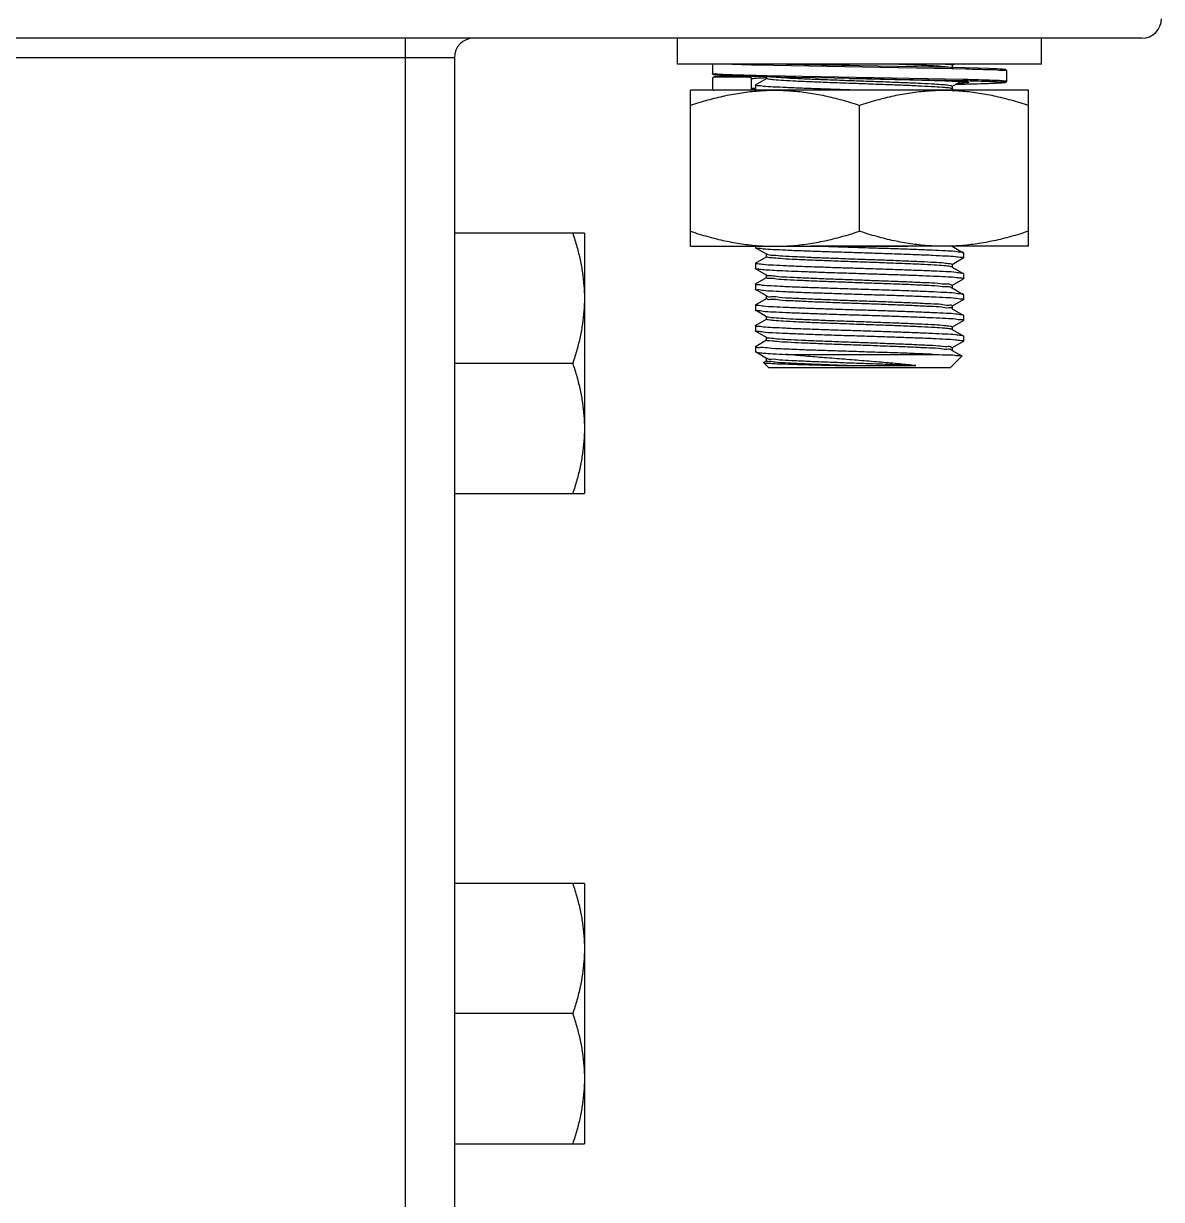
# Model space of a CAD drawing. Extents: x 815029915 to 815825525, y 579155098 to 579748855.
# Drawn here: x 815613547.8 to 815613913.7, y 579337720.8 to 579338098.9 of the extents above; entities that cross this region are included whole.
import ezdxf

# ---------------------------------------------------------------- set-up
doc = ezdxf.new("R2010")
doc.units = 0
doc.header["$LTSCALE"] = 100
doc.header["$MEASUREMENT"] = 0
doc.layers.add('02___PRT_ALL_AXES', color=7, linetype='Continuous')
doc.layers.add('03___PRT_ALL_CURVES', color=7, linetype='Continuous')

msp = doc.modelspace()

# ---------------------------------------------------------------- linework, layer by layer
at = {"color": 0, "linetype": 'Continuous'}
for p, q in [((815613907.42, 579338094.16), (815613188.23, 579338094.16)), ((815613670.66, 579337676.03), (815613670.66, 579338094.16)), ((815613686.34, 579338087.89), (815613409.32, 579338087.89)), ((815613686.34, 579338087.89), (815613686.34, 579337682.3)), ((815613769.33, 579338085.8), (815613769.33, 579338082.87)), ((815613775.71, 579338085.8), (815613781.87, 579338085.62)), ((815613793.18, 579338085.8), (815613816.49, 579338085.38)), ((815613798.92, 579338085.8), (815613804.36, 579338085.66)), ((815613798.92, 579338085.8), (815613813.51, 579338085.45)), ((815613847.19, 579338085.8), (815613846.42, 579338085.36)), ((815613771.81, 579338082.21), (815613771.28, 579338082.25)), ((815613772.44, 579338082.18), (815613771.81, 579338082.21)), ((815613773.19, 579338082.14), (815613772.44, 579338082.18)), ((815613774.07, 579338082.11), (815613773.19, 579338082.14)), ((815613775.69, 579338082.05), (815613774.07, 579338082.11)), ((815613778.47, 579338081.96), (815613775.69, 579338082.05)), ((815613781.25, 579338081.88), (815613778.47, 579338081.96)), ((815613781.87, 579338085.62), (815613783.01, 579338085.59)), ((815613783.01, 579338085.59), (815613783.12, 579338085.59)), ((815613783.12, 579338085.59), (815613783.17, 579338085.59)), ((815613783.17, 579338085.59), (815613846.35, 579338084.42)), ((815613786.46, 579338082.17), (815613786.75, 579338082.16)), ((815613786.75, 579338082.16), (815613786.81, 579338082.16)), ((815613786.81, 579338082.16), (815613849.98, 579338080.99)), ((815613804.36, 579338085.66), (815613812.45, 579338085.47)), ((815613812.45, 579338085.47), (815613816.49, 579338085.38)), ((815613813.51, 579338085.45), (815613816.49, 579338085.38)), ((815613816.49, 579338085.38), (815613834.97, 579338085.06)), ((815613816.49, 579338085.38), (815613816.58, 579338085.38)), ((815613846.4, 579338084.42), (815613846.7, 579338084.41)), ((815613846.41, 579338085.38), (815613846.41, 579338084.83)), ((815613846.7, 579338084.41), (815613850.84, 579338084.31)), ((815613863.83, 579338083.71), (815613863.83, 579338080.36)), ((815613769.33, 579338081.2), (815613769.33, 579338081.21)), ((815613769.33, 579338081.2), (815613769.33, 579338077.85)), ((815613781.25, 579338081.62), (815613769.75, 579338081.62)), ((815613796.13, 579338081.56), (815613781.25, 579338081.88)), ((815613781.87, 579338077.85), (815613781.87, 579338080.99)), ((815613783.13, 579338079.11), (815613783.18, 579338079.17)), ((815613783.18, 579338079.17), (815613786.73, 579338081.22)), ((815613786.75, 579338081.2), (815613786.75, 579338081.75)), ((815613808.53, 579338081.34), (815613796.13, 579338081.56)), ((815613813.29, 579338081.26), (815613808.53, 579338081.34)), ((815613813.29, 579338081.26), (815613816.58, 579338081.2)), ((815613816.58, 579338081.2), (815613817.44, 579338081.18)), ((815613816.58, 579338081.2), (815613817.44, 579338081.18)), ((815613820.62, 579338081.11), (815613817.44, 579338081.18)), ((815613817.44, 579338081.18), (815613849.71, 579338080.57)), ((815613828.57, 579338080.92), (815613820.62, 579338081.11)), ((815613833.99, 579338080.78), (815613828.57, 579338080.92)), ((815613838.52, 579338080.66), (815613833.99, 579338080.78)), ((815613841.37, 579338080.57), (815613838.52, 579338080.66)), ((815613843.76, 579338080.49), (815613841.37, 579338080.57)), ((815613845.74, 579338080.42), (815613843.76, 579338080.49)), ((815613847.34, 579338080.35), (815613845.74, 579338080.42)), ((815613846.41, 579338078.69), (815613846.41, 579338077.92)), ((815613849.16, 579338080.25), (815613846.42, 579338078.67)), ((815613848.24, 579338080.3), (815613847.34, 579338080.35)), ((815613853.17, 579338079.41), (815613847.46, 579338079.27)), ((815613849.01, 579338080.26), (815613848.24, 579338080.3)), ((815613849.65, 579338080.22), (815613849.01, 579338080.26)), ((815613849.16, 579338080.26), (815613849.26, 579338080.24)), ((815613849.26, 579338080.24), (815613849.93, 579338080.13)), ((815613849.71, 579338080.57), (815613849.97, 579338080.57)), ((815613849.97, 579338080.57), (815613850.02, 579338080.56)), ((815613849.98, 579338080.99), (815613850.03, 579338080.99)), ((815613856.47, 579338079.5), (815613853.17, 579338079.41)), ((815613858.39, 579338079.57), (815613856.47, 579338079.5)), ((815613859.45, 579338079.61), (815613858.39, 579338079.57)), ((815613860.35, 579338079.65), (815613859.45, 579338079.61)), ((815613781.69, 579338077.51), (815613781.46, 579338077.44)), ((815613781.75, 579338077.56), (815613781.69, 579338077.51)), ((815613781.87, 579338077.84), (815613781.75, 579338077.56)), ((815613781.87, 579338077.85), (815613781.87, 579338077.84)), ((815613783.13, 579338077.68), (815613782.67, 579338077.64)), ((815613846.34, 579338077.9), (815613846.21, 579338077.96)), ((815613846.35, 579338077.92), (815613847.19, 579338077.44)), ((815613783.18, 579338026.75), (815613783.13, 579338026.81)), ((815613786.75, 579338024.69), (815613783.18, 579338026.75)), ((815613846.41, 579338027.26), (815613849.98, 579338025.19)), ((815613850.03, 579338025.14), (815613849.98, 579338025.19)), ((815613783.13, 579338021.79), (815613783.18, 579338021.85)), ((815613783.18, 579338021.85), (815613786.73, 579338023.91)), ((815613786.81, 579338024.65), (815613786.75, 579338024.69)), ((815613786.75, 579338023.88), (815613786.75, 579338024.65)), ((815613787.2, 579338024.53), (815613786.84, 579338024.7)), ((815613849.98, 579338023.41), (815613846.42, 579338021.35)), ((815613783.18, 579338020.06), (815613783.13, 579338020.12)), ((815613786.75, 579338018), (815613783.18, 579338020.06)), ((815613786.81, 579338017.96), (815613786.75, 579338018)), ((815613786.75, 579338017.19), (815613786.75, 579338017.96)), ((815613846.35, 579338020.6), (815613846.22, 579338020.65)), ((815613846.35, 579338020.6), (815613846.41, 579338020.57)), ((815613846.41, 579338021.37), (815613846.41, 579338020.6)), ((815613846.41, 579338020.57), (815613849.98, 579338018.5)), ((815613850.03, 579338018.45), (815613849.98, 579338018.5)), ((815613783.13, 579338015.1), (815613783.18, 579338015.16)), ((815613783.18, 579338015.16), (815613786.73, 579338017.22)), ((815613846.35, 579338013.91), (815613846.41, 579338013.88)), ((815613846.41, 579338014.68), (815613846.41, 579338013.91)), ((815613846.41, 579338013.88), (815613849.98, 579338011.81)), ((815613849.98, 579338016.71), (815613846.42, 579338014.66)), ((815613783.18, 579338013.37), (815613783.13, 579338013.43)), ((815613786.75, 579338011.31), (815613783.18, 579338013.37)), ((815613783.18, 579338008.47), (815613786.73, 579338010.53)), ((815613786.81, 579338011.27), (815613786.75, 579338011.31)), ((815613786.75, 579338010.5), (815613786.75, 579338011.27)), ((815613786.94, 579338011.22), (815613786.91, 579338011.3)), ((815613850.03, 579338011.76), (815613849.98, 579338011.81)), ((815613783.13, 579338008.41), (815613783.18, 579338008.47)), ((815613783.18, 579338006.68), (815613783.13, 579338006.74)), ((815613786.75, 579338004.61), (815613783.18, 579338006.68)), ((815613846.35, 579338007.22), (815613846.36, 579338007.29)), ((815613846.35, 579338007.22), (815613846.41, 579338007.19)), ((815613846.41, 579338007.99), (815613846.41, 579338007.22)), ((815613846.41, 579338007.19), (815613849.98, 579338005.12)), ((815613849.98, 579338010.02), (815613846.42, 579338007.97)), ((815613783.18, 579338001.78), (815613786.73, 579338003.84)), ((815613786.81, 579338004.58), (815613786.75, 579338004.61)), ((815613786.75, 579338003.81), (815613786.75, 579338004.58)), ((815613786.96, 579338004.55), (815613786.82, 579338004.61)), ((815613849.98, 579338003.33), (815613846.42, 579338001.28)), ((815613850.03, 579338005.07), (815613849.98, 579338005.12)), ((815613783.13, 579338001.72), (815613783.18, 579338001.78)), ((815613783.18, 579337999.99), (815613783.13, 579338000.05)), ((815613786.75, 579337997.92), (815613783.18, 579337999.99)), ((815613846.34, 579338000.51), (815613846.21, 579338000.57)), ((815613846.35, 579338000.53), (815613846.41, 579338000.5)), ((815613846.41, 579338001.3), (815613846.41, 579338000.53)), ((815613846.41, 579338000.5), (815613849.98, 579337998.43)), ((815613783.13, 579337995.03), (815613783.18, 579337995.09)), ((815613783.18, 579337995.09), (815613786.73, 579337997.15)), ((815613786.81, 579337997.89), (815613786.75, 579337997.92)), ((815613786.75, 579337997.12), (815613786.75, 579337997.89)), ((815613786.89, 579337997.78), (815613786.79, 579337997.9)), ((815613849.98, 579337996.64), (815613846.42, 579337994.59)), ((815613850.03, 579337998.38), (815613849.98, 579337998.43)), ((815613783.13, 579337993.36), (815613783.18, 579337993.3)), ((815613786.75, 579337991.23), (815613783.18, 579337993.3)), ((815613786.81, 579337991.2), (815613786.75, 579337991.23)), ((815613786.75, 579337990.43), (815613786.75, 579337991.2)), ((815613792.91, 579337992.52), (815613840.22, 579337992.52)), ((815613845.85, 579337988.34), (815613849.5, 579337991.99)), ((815613846.25, 579337993.79), (815613846.18, 579337993.91)), ((815613846.35, 579337993.84), (815613846.41, 579337993.81)), ((815613846.41, 579337994.61), (815613846.41, 579337993.84)), ((815613846.41, 579337993.81), (815613849.48, 579337992.03)), ((815613849.48, 579337992.03), (815613849.5, 579337991.99)), ((815613787.31, 579337988.34), (815613785.78, 579337989.87)), ((815613785.79, 579337989.91), (815613786.73, 579337990.46)), ((815613787.31, 579337988.34), (815613845.85, 579337988.34)), ((815613812.6, 579337988.9), (815613834.67, 579337988.9))]:
    msp.add_line(p, q, dxfattribs=at)
for points in [[(815613771.28, 579338082.25), (815613771.06, 579338082.26), (815613770.85, 579338082.28), (815613770.66, 579338082.29), (815613770.5, 579338082.31), (815613770.35, 579338082.32), (815613770.21, 579338082.34), (815613770.09, 579338082.35), (815613769.99, 579338082.37), (815613769.9, 579338082.38), (815613769.81, 579338082.4), (815613769.74, 579338082.42), (815613769.67, 579338082.44), (815613769.59, 579338082.47), (815613769.49, 579338082.53), (815613769.36, 579338082.7), (815613769.33, 579338082.86)], [(815613770.03, 579338081.71), (815613770.65, 579338081.78), (815613771.73, 579338081.85), (815613773.68, 579338081.95), (815613776.05, 579338082.03)], [(815613834.97, 579338085.06), (815613840.69, 579338084.95), (815613845.97, 579338084.84)], [(815613845.97, 579338084.84), (815613850.7, 579338084.73), (815613854.78, 579338084.62), (815613858.15, 579338084.51), (815613860.68, 579338084.4), (815613861.87, 579338084.33), (815613862.47, 579338084.29), (815613862.83, 579338084.25), (815613863.06, 579338084.23), (815613863.22, 579338084.2), (815613863.34, 579338084.18), (815613863.44, 579338084.16), (815613863.52, 579338084.13), (815613863.61, 579338084.08), (815613863.74, 579338083.97), (815613863.83, 579338083.73), (815613863.83, 579338083.71)], [(815613851.49, 579338080.02), (815613851.48, 579338080.02), (815613851.45, 579338080.03), (815613851.4, 579338080.04), (815613851.32, 579338080.06), (815613851.22, 579338080.07), (815613851.1, 579338080.09), (815613850.96, 579338080.11), (815613850.81, 579338080.12), (815613850.62, 579338080.14), (815613850.42, 579338080.16), (815613850.19, 579338080.18), (815613849.93, 579338080.2), (815613849.65, 579338080.22)], [(815613863.83, 579338080.36), (815613863.82, 579338080.3), (815613863.71, 579338080.07), (815613863.6, 579338079.98), (815613863.51, 579338079.94), (815613863.44, 579338079.91), (815613863.37, 579338079.89), (815613863.28, 579338079.88), (815613863.19, 579338079.86), (815613863.09, 579338079.85), (815613862.96, 579338079.83), (815613862.82, 579338079.82), (815613862.66, 579338079.8), (815613862.47, 579338079.78), (815613862.25, 579338079.77), (815613862.01, 579338079.75), (815613861.74, 579338079.73), (815613861.45, 579338079.71), (815613861.11, 579338079.69), (815613860.35, 579338079.65)], [(815613782.67, 579338077.64), (815613782.48, 579338077.63), (815613782.3, 579338077.61), (815613782.15, 579338077.59), (815613782.02, 579338077.58), (815613781.91, 579338077.56), (815613781.81, 579338077.54), (815613781.74, 579338077.53)]]:
    msp.add_lwpolyline(points, dxfattribs=at)
for centre, start, end in [((815613907.42, 579338100.43), 270, 0), ((815613692.61, 579338087.89), 90, 180)]:
    msp.add_arc(centre, 6.27, start, end, dxfattribs=at)
for points, start_tangent, end_tangent in [([(815613845.07, 579338084.84), (815613842.95, 579338085.06), (815613839.43, 579338085.29), (815613834.88, 579338085.51), (815613829.52, 579338085.74), (815613827.95, 579338085.8)], (-0.998972, 0.045339), (-0.999262, 0.038405)), ([(815613846.34, 579338085.43), (815613846.35, 579338085.45), (815613845.29, 579338085.67), (815613843.98, 579338085.77)], (0.580061, 0.814573), (-0.993596, 0.112994)), ([(815613769.33, 579338082.87), (815613769.78, 579338082.76), (815613771.11, 579338082.65), (815613773.2, 579338082.55), (815613775.76, 579338082.45), (815613778.67, 579338082.36), (815613781.75, 579338082.28), (815613784.92, 579338082.2), (815613786.46, 579338082.17)], (0.000812, -1), (0.999759, -0.021948)), ([(815613776.04, 579338082.03), (815613773.71, 579338081.95), (815613771.57, 579338081.84), (815613770.2, 579338081.73), (815613769.75, 579338081.62)], (-0.999134, -0.041598), (-0.00163, -0.999999)), ([(815613846.35, 579338084.42), (815613846.37, 579338084.42)], (0.999751, -0.022298), (0.999751, -0.02232)), ([(815613846.37, 579338084.42), (815613846.4, 579338084.42)], (0.999751, -0.02232), (0.99975, -0.022351)), ([(815613850.84, 579338084.31), (815613854.77, 579338084.21), (815613858.27, 579338084.1), (815613860.96, 579338083.99), (815613862.79, 579338083.88), (815613863.71, 579338083.76), (815613863.72, 579338083.71)], (0.999753, -0.022244), (0.014583, -0.999894)), ([(815613769.33, 579338081.21), (815613769.36, 579338081.36), (815613769.45, 579338081.49), (815613769.59, 579338081.59), (815613769.75, 579338081.62)], (0.022015, 0.999758), (1, 0.000012)), ([(815613782.7, 579338081.85), (815613782.46, 579338081.83), (815613781.86, 579338081.77), (815613781.49, 579338081.71), (815613781.3, 579338081.66), (815613781.25, 579338081.62)], (-0.996851, -0.079298), (-0.000108, -1)), ([(815613781.25, 579338081.62), (815613781.44, 579338081.59), (815613781.61, 579338081.5), (815613781.75, 579338081.36), (815613781.84, 579338081.18), (815613781.87, 579338080.99)], (1, 0.000001), (0, -1)), ([(815613786.74, 579338081.42), (815613785.2, 579338081.34), (815613783.95, 579338081.27), (815613783.06, 579338081.2), (815613782.47, 579338081.14), (815613782.11, 579338081.08), (815613781.93, 579338081.03), (815613781.87, 579338080.99)], (-0.998986, -0.045029), (-0.000052, -1)), ([(815613816.58, 579338077.44), (815613810.44, 579338077.63), (815613804.03, 579338077.84), (815613798.12, 579338078.06), (815613793.03, 579338078.27), (815613788.88, 579338078.47), (815613785.72, 579338078.69), (815613783.77, 579338078.9), (815613783.13, 579338079.1)], (-0.999492, 0.031868), (-0.050502, 0.998724)), ([(815613783.13, 579338079.1), (815613783.13, 579338079.11)], (-0.050503, 0.998724), (0, 1)), ([(815613786.75, 579338081.42), (815613786.74, 579338081.42)], (-0.998988, -0.044986), (-0.998986, -0.04503)), ([(815613786.78, 579338081.42), (815613786.75, 579338081.42)], (-0.998993, -0.044859), (-0.998988, -0.044985)), ([(815613846.21, 579338077.96), (815613845.82, 579338078.07), (815613843.92, 579338078.29), (815613840.8, 579338078.52), (815613836.59, 579338078.74), (815613831.49, 579338078.97), (815613825.72, 579338079.19), (815613819.55, 579338079.42), (815613813.24, 579338079.65), (815613807.08, 579338079.87), (815613801.34, 579338080.1), (815613796.29, 579338080.32), (815613792.14, 579338080.55), (815613789.09, 579338080.77), (815613787.27, 579338081), (815613786.77, 579338081.21)], (-0.943848, 0.33038), (-0.613481, 0.789709)), ([(815613843.28, 579338079.16), (815613840.8, 579338079.35), (815613836.59, 579338079.58), (815613831.49, 579338079.81), (815613825.72, 579338080.03), (815613819.55, 579338080.26), (815613813.24, 579338080.48), (815613807.08, 579338080.71), (815613801.34, 579338080.93), (815613796.29, 579338081.16), (815613792.14, 579338081.38), (815613789.09, 579338081.61), (815613788.21, 579338081.65)], (-0.997868, 0.065264), (-0.995147, 0.098398)), ([(815613817.44, 579338081.18), (815613817.93, 579338081.17), (815613821.53, 579338081.09), (815613825.19, 579338081), (815613828.93, 579338080.91), (815613832.77, 579338080.82), (815613836.63, 579338080.71), (815613840.47, 579338080.6), (815613844.02, 579338080.48), (815613846.98, 579338080.36), (815613849.16, 579338080.26)], (0.999741, -0.022737), (0.990934, -0.134352)), ([(815613846.4, 579338078.69), (815613845.82, 579338078.9), (815613843.92, 579338079.13), (815613843.28, 579338079.16)], (-0.48086, 0.876797), (-0.997868, 0.065264)), ([(815613850.02, 579338080.56), (815613852.75, 579338080.49), (815613856.51, 579338080.38), (815613859.49, 579338080.27), (815613861.66, 579338080.16), (815613862.97, 579338080.05), (815613863.41, 579338079.94), (815613862.96, 579338079.83), (815613861.63, 579338079.72), (815613859.44, 579338079.61), (815613856.44, 579338079.5), (815613852.71, 579338079.39), (815613848.54, 579338079.29), (815613847.46, 579338079.27)], (0.999709, -0.024139), (-0.999744, -0.022638)), ([(815613849.93, 579338080.13), (815613850.81, 579338080.12), (815613851.6, 579338080.01), (815613851.61, 579338079.89), (815613850.84, 579338079.77), (815613849.3, 579338079.65), (815613848, 579338079.55)], (0.991548, -0.129742), (-0.99958, -0.028996)), ([(815613850.27, 579338080.2), (815613848.91, 579338080.07), (815613848.84, 579338080.05)], (-0.997933, 0.064259), (-0.990272, -0.139145)), ([(815613850.03, 579338080.99), (815613853.08, 579338080.91), (815613856.87, 579338080.8), (815613859.87, 579338080.69), (815613862.06, 579338080.58), (815613863.39, 579338080.47), (815613863.83, 579338080.36)], (0.999719, -0.023686), (0.185176, -0.982705)), ([(815613769.75, 579338077.44), (815613769.59, 579338077.47), (815613769.45, 579338077.56), (815613769.36, 579338077.69), (815613769.33, 579338077.85)], (-1, 0.000009), (0, 1)), ([(815613783.13, 579338078.05), (815613782.26, 579338077.97), (815613781.87, 579338077.85)], (-0.986244, -0.165296), (-0.000736, -1)), ([(815613850.03, 579338023.47), (815613849.39, 579338023.67), (815613847.48, 579338023.88), (815613844.39, 579338024.09), (815613840.23, 579338024.3), (815613835.16, 579338024.51), (815613829.38, 579338024.72), (815613823.1, 579338024.93), (815613816.58, 579338025.14), (815613810.05, 579338025.35), (815613803.78, 579338025.55), (815613797.99, 579338025.76), (815613792.93, 579338025.97), (815613788.77, 579338026.18), (815613785.67, 579338026.39), (815613783.77, 579338026.6), (815613783.14, 579338026.73)], (-0.050562, 0.998721), (-0.439744, 0.898123)), ([(815613783.13, 579338021.78), (815613783.13, 579338021.79)], (-0.050198, 0.998739), (0, 1)), ([(815613850.01, 579338018.52), (815613849.4, 579338018.65), (815613847.53, 579338018.86), (815613844.5, 579338019.07), (815613840.41, 579338019.27), (815613835.41, 579338019.48), (815613829.63, 579338019.69), (815613823.42, 579338019.9), (815613816.99, 579338020.11), (815613810.47, 579338020.31), (815613804.08, 579338020.53), (815613798.18, 579338020.74), (815613793.12, 579338020.95), (815613788.92, 579338021.16), (815613785.73, 579338021.37), (815613783.77, 579338021.58), (815613783.13, 579338021.78)], (-0.44984, 0.893109), (-0.050197, 0.998739)), ([(815613846.22, 579338020.65), (815613845.74, 579338020.76), (815613843.77, 579338020.99), (815613840.58, 579338021.21), (815613836.32, 579338021.44), (815613831.17, 579338021.67), (815613825.37, 579338021.89), (815613819.18, 579338022.12), (815613812.87, 579338022.34), (815613806.73, 579338022.57), (815613801.02, 579338022.79), (815613796.02, 579338023.02), (815613791.93, 579338023.24), (815613788.95, 579338023.47), (815613787.2, 579338023.7), (815613786.78, 579338023.91)], (-0.952949, 0.303131), (-0.642644, 0.766165)), ([(815613846.41, 579338021.37), (815613845.74, 579338021.6), (815613843.77, 579338021.82), (815613840.58, 579338022.05), (815613836.32, 579338022.28), (815613831.17, 579338022.5), (815613825.37, 579338022.73), (815613819.18, 579338022.95), (815613812.87, 579338023.18), (815613806.73, 579338023.4), (815613801.02, 579338023.63), (815613796.02, 579338023.86), (815613791.93, 579338024.08), (815613788.95, 579338024.31), (815613787.2, 579338024.53)], (0.000602, 1), (-0.941401, 0.337289)), ([(815613850.03, 579338023.46), (815613850.03, 579338023.47)], (0, 1), (-0.050563, 0.998721)), ([(815613807.92, 579338018.72), (815613802.77, 579338018.9), (815613797.99, 579338019.07), (815613793.71, 579338019.25), (815613790.04, 579338019.42), (815613787.08, 579338019.6), (815613784.9, 579338019.77), (815613783.57, 579338019.94), (815613783.15, 579338020.04)], (-0.999457, 0.032936), (-0.630908, 0.775858)), ([(815613808.86, 579338016.63), (815613802.97, 579338016.86), (815613797.69, 579338017.09), (815613793.26, 579338017.31), (815613789.87, 579338017.54), (815613787.67, 579338017.76), (815613786.77, 579338017.94)], (-0.999318, 0.036929), (-0.631336, 0.77551)), ([(815613850.03, 579338016.78), (815613849.47, 579338016.97), (815613847.81, 579338017.16), (815613845.1, 579338017.36), (815613841.44, 579338017.55), (815613836.94, 579338017.75), (815613831.76, 579338017.94), (815613826.08, 579338018.14), (815613820.07, 579338018.33), (815613813.95, 579338018.53), (815613807.92, 579338018.72)], (-0.05872, 0.998275), (-0.999457, 0.032936)), ([(815613783.13, 579338015.09), (815613783.13, 579338015.1)], (-0.056644, 0.998394), (0, 1)), ([(815613807.92, 579338013.71), (815613802.05, 579338013.91), (815613796.66, 579338014.11), (815613792.02, 579338014.31), (815613788.23, 579338014.51), (815613785.43, 579338014.7), (815613783.71, 579338014.9), (815613783.13, 579338015.09)], (-0.999457, 0.032936), (-0.056644, 0.998394)), ([(815613808.86, 579338015.8), (815613802.97, 579338016.02), (815613797.69, 579338016.25), (815613793.26, 579338016.47), (815613789.87, 579338016.7), (815613787.67, 579338016.93), (815613786.77, 579338017.15), (815613786.78, 579338017.17)], (-0.999318, 0.036929), (0.642637, 0.766171)), ([(815613846.31, 579338014.63), (815613846.13, 579338014.83), (815613844.61, 579338015.05), (815613841.84, 579338015.28), (815613837.93, 579338015.51), (815613833.07, 579338015.73), (815613827.48, 579338015.96), (815613821.39, 579338016.18), (815613815.09, 579338016.41), (815613808.86, 579338016.63)], (-0.491794, 0.870711), (-0.999318, 0.036929)), ([(815613846.27, 579338013.85), (815613846.13, 579338013.99), (815613844.61, 579338014.22), (815613841.84, 579338014.44), (815613837.93, 579338014.67), (815613833.07, 579338014.9), (815613827.48, 579338015.12), (815613821.39, 579338015.35), (815613815.09, 579338015.57), (815613808.86, 579338015.8)], (-0.623148, 0.782104), (-0.999318, 0.036929)), ([(815613850.03, 579338016.77), (815613850.03, 579338016.78)], (0, 1), (-0.05872, 0.998275)), ([(815613850.03, 579338010.09), (815613849.39, 579338010.29), (815613847.48, 579338010.5), (815613844.39, 579338010.71), (815613840.23, 579338010.92), (815613835.16, 579338011.13), (815613829.38, 579338011.34), (815613823.1, 579338011.55), (815613816.58, 579338011.76), (815613810.05, 579338011.97), (815613803.78, 579338012.17), (815613797.99, 579338012.38), (815613792.93, 579338012.59), (815613788.77, 579338012.8), (815613785.67, 579338013.01), (815613783.77, 579338013.22), (815613783.14, 579338013.35)], (-0.050562, 0.998721), (-0.439744, 0.898123)), ([(815613846.36, 579338007.29), (815613845.29, 579338007.45), (815613842.95, 579338007.67), (815613839.43, 579338007.9), (815613834.88, 579338008.13), (815613829.52, 579338008.35), (815613823.58, 579338008.58), (815613817.32, 579338008.8), (815613811.03, 579338009.03), (815613804.99, 579338009.25), (815613799.47, 579338009.48), (815613794.71, 579338009.71), (815613790.93, 579338009.93), (815613788.3, 579338010.16), (815613786.94, 579338010.38), (815613786.9, 579338010.52)], (-0.394986, 0.918687), (-0.127461, 0.991844)), ([(815613846.34, 579338008.04), (815613846.35, 579338008.06), (815613845.29, 579338008.28), (815613842.95, 579338008.51), (815613839.43, 579338008.74), (815613834.88, 579338008.96), (815613829.52, 579338009.19), (815613823.58, 579338009.41), (815613817.32, 579338009.64), (815613811.03, 579338009.86), (815613804.99, 579338010.09), (815613799.47, 579338010.32), (815613794.71, 579338010.54), (815613790.93, 579338010.77), (815613788.3, 579338010.99), (815613786.94, 579338011.22)], (0.580286, 0.814412), (-0.375024, 0.927015)), ([(815613850.01, 579338011.83), (815613849.34, 579338011.97), (815613847.24, 579338012.19), (815613843.84, 579338012.41), (815613839.4, 579338012.63), (815613834.06, 579338012.84), (815613827.89, 579338013.06), (815613821.25, 579338013.28), (815613814.53, 579338013.49), (815613807.92, 579338013.71)], (-0.402552, 0.915397), (-0.999457, 0.032936)), ([(815613850.03, 579338010.08), (815613850.03, 579338010.09)], (0, 1), (-0.050563, 0.998721)), ([(815613783.13, 579338008.4), (815613783.13, 579338008.41)], (-0.050245, 0.998737), (0, 1)), ([(815613850.01, 579338005.14), (815613849.4, 579338005.27), (815613847.53, 579338005.48), (815613844.5, 579338005.69), (815613840.42, 579338005.89), (815613835.42, 579338006.1), (815613829.64, 579338006.31), (815613823.42, 579338006.52), (815613817, 579338006.73), (815613810.48, 579338006.93), (815613804.08, 579338007.15), (815613798.18, 579338007.36), (815613793.11, 579338007.57), (815613788.92, 579338007.78), (815613785.73, 579338007.99), (815613783.77, 579338008.2), (815613783.13, 579338008.4)], (-0.449883, 0.893087), (-0.050246, 0.998737)), ([(815613850.03, 579338003.4), (815613849.39, 579338003.6), (815613847.48, 579338003.81), (815613844.39, 579338004.02), (815613840.23, 579338004.23), (815613835.16, 579338004.44), (815613829.38, 579338004.65), (815613823.1, 579338004.86), (815613816.58, 579338005.07), (815613810.05, 579338005.27), (815613803.78, 579338005.48), (815613797.99, 579338005.69), (815613792.93, 579338005.9), (815613788.77, 579338006.11), (815613785.67, 579338006.32), (815613783.77, 579338006.53), (815613783.14, 579338006.66)], (-0.050562, 0.998721), (-0.439744, 0.898123)), ([(815613846.21, 579338000.57), (815613845.82, 579338000.68), (815613843.92, 579338000.9), (815613840.8, 579338001.13), (815613836.59, 579338001.36), (815613831.49, 579338001.58), (815613825.73, 579338001.81), (815613819.55, 579338002.03), (815613813.24, 579338002.26), (815613807.08, 579338002.48), (815613801.34, 579338002.71), (815613796.29, 579338002.94), (815613792.14, 579338003.16), (815613789.09, 579338003.39), (815613787.27, 579338003.61), (815613786.77, 579338003.82)], (-0.94381, 0.330487), (-0.61327, 0.789874)), ([(815613846.4, 579338001.3), (815613845.82, 579338001.52), (815613843.92, 579338001.74), (815613840.8, 579338001.97), (815613836.59, 579338002.19), (815613831.49, 579338002.42), (815613825.73, 579338002.64), (815613819.55, 579338002.87), (815613813.24, 579338003.09), (815613807.08, 579338003.32), (815613801.34, 579338003.55), (815613796.29, 579338003.77), (815613792.14, 579338004), (815613789.09, 579338004.22), (815613787.27, 579338004.45), (815613786.96, 579338004.55)], (-0.481675, 0.87635), (-0.930204, 0.367043)), ([(815613850.03, 579338003.39), (815613850.03, 579338003.4)], (0, 1), (-0.050563, 0.998721)), ([(815613783.13, 579338001.71), (815613783.13, 579338001.72)], (-0.051676, 0.998664), (0, 1)), ([(815613850.01, 579337998.45), (815613849.38, 579337998.59), (815613847.42, 579337998.8), (815613844.23, 579337999.01), (815613840.03, 579337999.22), (815613834.97, 579337999.43), (815613829.09, 579337999.64), (815613822.7, 579337999.85), (815613816.19, 579338000.06), (815613809.75, 579338000.27), (815613803.54, 579338000.47), (815613797.77, 579338000.68), (815613792.76, 579338000.89), (815613788.67, 579338001.1), (815613785.62, 579338001.31), (815613783.76, 579338001.51), (815613783.13, 579338001.71)], (-0.43573, 0.900078), (-0.051676, 0.998664)), ([(815613850.03, 579337996.71), (815613849.39, 579337996.91), (815613847.48, 579337997.12), (815613844.39, 579337997.33), (815613840.23, 579337997.54), (815613835.16, 579337997.75), (815613829.38, 579337997.96), (815613823.1, 579337998.17), (815613816.58, 579337998.38), (815613810.05, 579337998.58), (815613803.78, 579337998.79), (815613797.99, 579337999), (815613792.93, 579337999.21), (815613788.77, 579337999.42), (815613785.67, 579337999.63), (815613783.77, 579337999.84), (815613783.14, 579337999.97)], (-0.050562, 0.998721), (-0.439744, 0.898123)), ([(815613840.22, 579337992.52), (815613834.95, 579337992.74), (815613828.92, 579337992.96), (815613822.37, 579337993.17), (815613815.59, 579337993.39), (815613808.85, 579337993.61), (815613802.43, 579337993.82), (815613796.59, 579337994.04), (815613791.58, 579337994.26), (815613787.6, 579337994.47), (815613784.82, 579337994.69), (815613783.35, 579337994.91), (815613783.27, 579337995.08)], (-0.998989, 0.04495), (-0.304567, 0.952491)), ([(815613846.18, 579337993.91), (815613844.73, 579337994.13), (815613842.03, 579337994.36), (815613838.19, 579337994.59), (815613833.38, 579337994.81), (815613827.82, 579337995.04), (815613821.76, 579337995.26), (815613815.46, 579337995.49), (815613809.22, 579337995.71), (815613803.3, 579337995.94), (815613797.98, 579337996.17), (815613793.49, 579337996.39), (815613790.03, 579337996.62), (815613787.77, 579337996.84), (815613786.79, 579337997.07), (815613786.8, 579337997.08)], (-0.621634, 0.783308), (0.628386, 0.777902)), ([(815613846.28, 579337994.57), (815613846.18, 579337994.75), (815613844.73, 579337994.97), (815613842.03, 579337995.2), (815613838.19, 579337995.42), (815613833.38, 579337995.65), (815613827.82, 579337995.87), (815613821.76, 579337996.1), (815613815.46, 579337996.32), (815613809.22, 579337996.55), (815613803.3, 579337996.78), (815613797.98, 579337997), (815613793.49, 579337997.23), (815613790.03, 579337997.45), (815613787.77, 579337997.68), (815613786.89, 579337997.78)], (-0.345177, 0.938538), (-0.94902, 0.315215)), ([(815613850.03, 579337996.7), (815613850.03, 579337996.71)], (0, 1), (-0.050563, 0.998721)), ([(815613783.18, 579337993.3), (815613783.77, 579337993.15), (815613785.67, 579337992.94), (815613788.76, 579337992.73), (815613792.91, 579337992.52)], (0.884368, -0.466791), (0.998987, -0.044991)), ([(815613834.67, 579337988.9), (815613829.31, 579337989.13), (815613823.38, 579337989.35), (815613817.16, 579337989.57), (815613810.9, 579337989.8), (815613804.9, 579337990.02), (815613799.42, 579337990.25), (815613794.7, 579337990.47), (815613790.94, 579337990.7), (815613788.32, 579337990.92), (815613786.95, 579337991.15), (815613786.91, 579337991.23)], (-0.998994, 0.044847), (-0.3027, 0.953086)), ([(815613834.67, 579337988.9), (815613829.56, 579337989.43), (815613823.66, 579337989.96), (815613817.35, 579337990.48), (815613810.94, 579337990.99), (815613804.55, 579337991.5), (815613798.41, 579337992.01), (815613792.91, 579337992.52)], (-0.993618, 0.112801), (-0.995127, 0.098603)), ([(815613840.22, 579337992.52), (815613844.27, 579337992.39), (815613847.24, 579337992.26), (815613848.99, 579337992.12), (815613849.51, 579337992.01)], (0.999576, -0.029101), (-0.572034, -0.82023)), ([(815613785.78, 579337989.87), (815613786.55, 579337989.73), (815613788.56, 579337989.6), (815613791.72, 579337989.46), (815613795.89, 579337989.32), (815613800.93, 579337989.18), (815613806.61, 579337989.04), (815613812.6, 579337988.9)], (0.707102, -0.707111), (0.999741, -0.022759)), ([(815613812.6, 579337988.9), (815613806.79, 579337989.11), (815613801.37, 579337989.33), (815613796.57, 579337989.54), (815613792.56, 579337989.76), (815613789.52, 579337989.97), (815613787.56, 579337990.18), (815613786.77, 579337990.4), (815613786.77, 579337990.41)], (-0.999352, 0.035994), (0.626426, 0.779481))]:
    msp.add_spline(points, degree=3, dxfattribs=dict(at, start_tangent=start_tangent, end_tangent=end_tangent))
msp.add_open_spline([(815613850.01, 579338025.21), (815613849.92, 579338025.41), (815613848.78, 579338025.24), (815613847.11, 579338025.72), (815613843.84, 579338025.75), (815613839.75, 579338026.02), (815613834.69, 579338026.2), (815613828.93, 579338026.41), (815613822.68, 579338026.61), (815613816.23, 579338026.82), (815613809.84, 579338027.02), (815613805.38, 579338027.17), (815613803.08, 579338027.25), (815613802.84, 579338027.26)], degree=3, knots=[0, 0, 0, 0, 0.027815, 0.112951, 0.250907, 0.43217, 0.649711, 0.902138, 1.176792, 1.457527, 1.735292, 2.002231, 2.033359, 2.033359, 2.033359, 2.033359], dxfattribs=at)
at = {"layer": '02___PRT_ALL_AXES', "color": 0, "linetype": 'Continuous'}
for p, q in [((815613758.04, 579338085.8), (815613758.04, 579338094.16)), ((815613875.12, 579338085.8), (815613875.12, 579338094.16)), ((815613875.12, 579338085.8), (815613758.04, 579338085.8)), ((815613783.13, 579338079.11), (815613783.13, 579338077.44)), ((815613762.22, 579338027.26), (815613762.22, 579338077.44)), ((815613870.94, 579338077.44), (815613762.22, 579338077.44)), ((815613870.94, 579338027.26), (815613870.94, 579338077.44)), ((815613816.58, 579338032.11), (815613816.58, 579338072.58)), ((815613816.58, 579338032.11), (815613816.58, 579338039)), ((815613728.15, 579338031.44), (815613686.34, 579338031.44)), ((815613728.15, 579338031.44), (815613728.15, 579337947.81)), ((815613762.22, 579338027.26), (815613832.15, 579338027.26)), ((815613783.13, 579338027.26), (815613783.13, 579338026.81)), ((815613870.94, 579338027.26), (815613801.01, 579338027.26)), ((815613783.13, 579338021.79), (815613783.13, 579338020.12)), ((815613850.03, 579338025.14), (815613850.03, 579338023.46)), ((815613850.03, 579338018.45), (815613850.03, 579338016.77)), ((815613783.13, 579338015.1), (815613783.13, 579338013.43)), ((815613850.03, 579338011.76), (815613850.03, 579338010.08)), ((815613783.13, 579338008.41), (815613783.13, 579338006.74)), ((815613850.03, 579338005.07), (815613850.03, 579338003.39)), ((815613783.13, 579338001.72), (815613783.13, 579338000.05)), ((815613783.13, 579337995.03), (815613783.13, 579337993.36)), ((815613850.03, 579337998.38), (815613850.03, 579337996.7)), ((815613724.41, 579337989.63), (815613686.34, 579337989.63)), ((815613686.34, 579337947.81), (815613728.15, 579337947.81)), ((815613728.15, 579337822.37), (815613686.34, 579337822.37)), ((815613728.15, 579337822.37), (815613728.15, 579337738.75)), ((815613724.41, 579337780.56), (815613686.34, 579337780.56)), ((815613686.34, 579337738.75), (815613728.15, 579337738.75))]:
    msp.add_line(p, q, dxfattribs=at)
for points, start_tangent, end_tangent in [([(815613762.22, 579338072.58), (815613767.89, 579338074.31), (815613773.36, 579338075.66), (815613778.73, 579338076.64), (815613784.07, 579338077.23), (815613789.4, 579338077.44)], (0.948683, 0.316228), (1, 0.000001)), ([(815613789.4, 579338077.44), (815613794.73, 579338077.23), (815613800.07, 579338076.64), (815613805.44, 579338075.66), (815613810.91, 579338074.31), (815613816.58, 579338072.58)], (1, 0), (0.948683, -0.316228)), ([(815613816.58, 579338072.58), (815613822.25, 579338074.31), (815613827.71, 579338075.66), (815613833.08, 579338076.64), (815613838.42, 579338077.23), (815613843.76, 579338077.44)], (0.948683, 0.316228), (1, 0.000001)), ([(815613843.76, 579338077.44), (815613849.09, 579338077.23), (815613854.43, 579338076.64), (815613859.8, 579338075.66), (815613865.27, 579338074.31), (815613870.94, 579338072.58)], (1, 0), (0.948683, -0.316228)), ([(815613724.41, 579338031.44), (815613725.75, 579338027.08), (815613726.78, 579338022.88), (815613727.54, 579338018.74), (815613727.99, 579338014.64), (815613728.15, 579338010.53)], (0.316228, -0.948683), (0, -1)), ([(815613762.22, 579338032.11), (815613767.89, 579338030.38), (815613773.36, 579338029.03), (815613778.73, 579338028.06), (815613784.07, 579338027.46), (815613789.4, 579338027.26)], (0.948683, -0.316228), (1, -0.000001)), ([(815613789.4, 579338027.26), (815613794.73, 579338027.46), (815613800.07, 579338028.06), (815613805.44, 579338029.03), (815613810.91, 579338030.38), (815613816.58, 579338032.11)], (1, 0), (0.948683, 0.316228)), ([(815613843.76, 579338027.26), (815613838.42, 579338027.46), (815613833.08, 579338028.06), (815613827.71, 579338029.03), (815613822.25, 579338030.38), (815613816.58, 579338032.11)], (-1, 0), (-0.948683, 0.316228)), ([(815613870.94, 579338032.11), (815613865.27, 579338030.38), (815613859.8, 579338029.03), (815613854.43, 579338028.06), (815613849.09, 579338027.46), (815613843.76, 579338027.26)], (-0.948683, -0.316228), (-1, -0.000001)), ([(815613728.15, 579338010.53), (815613727.99, 579338006.43), (815613727.54, 579338002.32), (815613726.79, 579337998.19), (815613725.75, 579337993.99), (815613724.41, 579337989.63)], (-0.000001, -1), (-0.316228, -0.948683)), ([(815613724.41, 579337989.63), (815613725.75, 579337985.27), (815613726.78, 579337981.06), (815613727.54, 579337976.93), (815613727.99, 579337972.82), (815613728.15, 579337968.72)], (0.316228, -0.948683), (0, -1)), ([(815613728.15, 579337968.72), (815613727.99, 579337964.62), (815613727.54, 579337960.51), (815613726.79, 579337956.38), (815613725.75, 579337952.17), (815613724.41, 579337947.81)], (-0.000001, -1), (-0.316228, -0.948683)), ([(815613724.41, 579337822.37), (815613725.75, 579337818.01), (815613726.78, 579337813.81), (815613727.54, 579337809.68), (815613727.99, 579337805.57), (815613728.15, 579337801.47)], (0.316228, -0.948683), (0, -1)), ([(815613728.15, 579337801.47), (815613727.99, 579337797.36), (815613727.54, 579337793.26), (815613726.79, 579337789.13), (815613725.75, 579337784.92), (815613724.41, 579337780.56)], (-0.000001, -1), (-0.316228, -0.948683)), ([(815613724.41, 579337780.56), (815613725.75, 579337776.2), (815613726.78, 579337772), (815613727.54, 579337767.87), (815613727.99, 579337763.76), (815613728.15, 579337759.65)], (0.316228, -0.948683), (0, -1)), ([(815613728.15, 579337759.65), (815613727.99, 579337755.55), (815613727.54, 579337751.44), (815613726.79, 579337747.31), (815613725.75, 579337743.11), (815613724.41, 579337738.75)], (-0.000001, -1), (-0.316228, -0.948683))]:
    msp.add_spline(points, degree=3, dxfattribs=dict(at, start_tangent=start_tangent, end_tangent=end_tangent))
at = {"layer": '03___PRT_ALL_CURVES', "color": 0, "linetype": 'Continuous'}
for p, q in [((815613728.15, 579338031.44), (815613728.15, 579337947.81)), ((815613728.15, 579337822.37), (815613728.15, 579337738.75))]:
    msp.add_line(p, q, dxfattribs=at)

doc.saveas('drawing.dxf')
